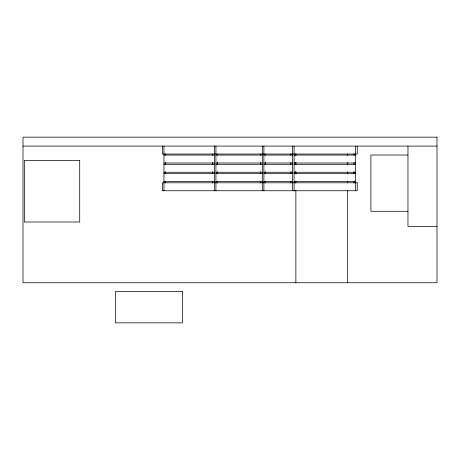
<?xml version="1.0" encoding="UTF-8"?>
<svg xmlns="http://www.w3.org/2000/svg" width="460" height="460" viewBox="0 0 460 460"><rect width="100%" height="100%" fill="white"/><g stroke="black" fill="none" stroke-linecap="round" stroke-linejoin="round"><path stroke-width="0.69" d="M23 146.084L437 146.084M163.95 155.06L214.325 155.06M215.93 155.06L262.292 155.06M263.896 155.06L292.479 155.06M294.089 155.06L355.632 155.06M407.945 155.014L370.904 155.014L370.904 211.284L407.945 211.284M163.95 163.007L214.325 163.007M215.93 163.007L262.292 163.007M263.896 163.007L292.479 163.007M294.089 163.007L355.632 163.007M163.95 164.306L214.325 164.306M215.93 164.306L262.292 164.306M263.896 164.306L292.479 164.306M294.089 164.306L355.632 164.306M163.95 172.253L214.325 172.253M215.93 172.253L262.292 172.253M263.896 172.253L292.479 172.253M294.089 172.253L355.632 172.253M163.95 173.546L214.325 173.546M215.93 173.546L262.292 173.546M263.896 173.546L292.479 173.546M294.089 173.546L355.632 173.546M163.95 181.499L214.325 181.499M215.93 181.499L262.292 181.499M263.896 181.499L292.479 181.499M294.089 181.499L355.632 181.499M437 226.469L407.968 226.469L407.968 146.084M357.236 146.084L357.236 154.031L162.34 154.031L162.34 146.084M355.632 146.084L355.632 190.745M354.022 153.881L354.022 155.296M354.022 162.386L354.022 164.513M354.022 171.603L354.022 173.73M354.022 181.527L354.022 182.942M347.679 153.951L347.679 155.382M347.679 162.541L347.679 164.686M347.679 171.839L347.679 173.989M347.679 181.142L347.679 182.574M347.679 190.446L347.679 282.745M295.872 153.951L295.872 155.382M295.872 162.541L295.872 164.686M295.872 171.839L295.872 173.989M295.872 181.142L295.872 182.574M295.872 190.446L295.872 282.745M295.694 153.881L295.694 155.296M295.694 162.386L295.694 164.513M295.694 171.603L295.694 173.73M295.694 181.527L295.694 182.942M294.089 146.084L294.089 190.745M292.479 146.084L292.479 190.745M290.869 153.881L290.869 155.296M290.869 162.386L290.869 164.513M290.869 171.603L290.869 173.73M290.869 181.527L290.869 182.942M265.506 153.881L265.506 155.296M265.506 162.386L265.506 164.513M265.506 171.603L265.506 173.73M265.506 181.527L265.506 182.942M263.896 146.084L263.896 190.745M262.292 146.084L262.292 190.745M260.682 153.881L260.682 155.296M260.682 162.386L260.682 164.513M260.682 171.603L260.682 173.73M260.682 181.527L260.682 182.942M217.54 153.881L217.54 155.296M217.54 162.386L217.54 164.513M217.54 171.603L217.54 173.73M217.54 181.527L217.54 182.942M215.93 146.084L215.93 190.745M214.325 146.084L214.325 190.745M212.715 153.881L212.715 155.296M212.715 162.386L212.715 164.513M212.715 171.603L212.715 173.73M212.715 181.527L212.715 182.942M165.554 153.881L165.554 155.296M165.554 162.386L165.554 164.513M165.554 171.603L165.554 173.73M165.554 181.527L165.554 182.942M163.95 146.084L163.95 190.745M437 137.149L23 137.149L23 282.745L437 282.745L437 137.149M79.718 160.373L24.34 160.373L24.34 222.002L79.718 222.002L79.718 160.373M357.236 182.792L162.34 182.792L162.34 190.745L357.236 190.745L357.236 182.792M182.35 291.588L115.362 291.588L115.362 322.851L182.35 322.851L182.35 291.588"/></g></svg>
